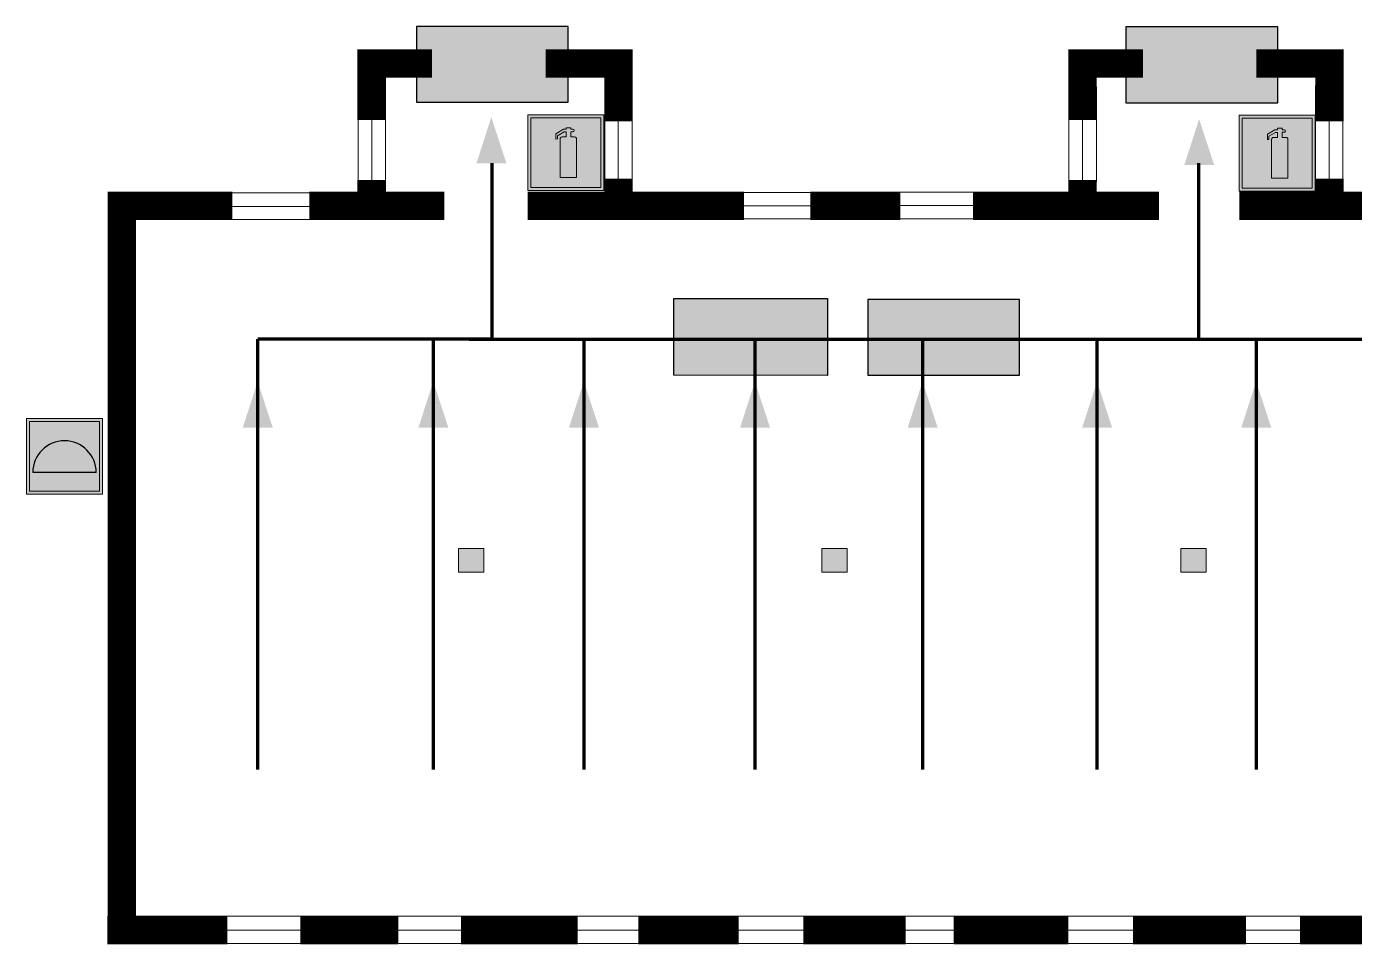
# Model space of a CAD drawing. Header units: millimetres. Extents: x 13114 to 67229, y 22859 to 38520.
# Drawn here: x 17786.1 to 17982.2, y 35309.4 to 35445 of the extents above; entities that cross this region are included whole.
import ezdxf

# ---------------------------------------------------------------- set-up
doc = ezdxf.new("R2010")
doc.units = ezdxf.units.MM
doc.layers.add('План_Штампы', color=7, linetype='Continuous')

# ---------------------------------------------------------------- blocks, each defined once
blk = doc.blocks.new('A$C7B4425F7')
at = {"true_color": 0xffffff}
blk.add_hatch(color=7, dxfattribs=at).paths.add_polyline_path([(0, 0), (-16, 0), (-16, -8), (0, -8)])
h = blk.add_hatch(color=126)
h.paths.add_polyline_path([(-0.2, -0.2), (-15.8, -0.2), (-15.8, -7.8), (-0.2, -7.8)])
h.paths.add_polyline_path([(-11.76, -2.03), (-11.76, -3.66), (-11.17, -3.66, -0.568275), (-11.17, -6.18), (-12.58, -6.18), (-12.58, -2.03)], flags=16)
h.paths.add_polyline_path([(-13.33, -4.12, -0.495768), (-13.59, -6.18), (-15.03, -6.18), (-15.03, -2.03), (-13.59, -2.03, -0.487973)], flags=16)
h.paths.add_polyline_path([(-10.25, -2.03), (-9.48, -2.03), (-9.48, -6.18), (-10.25, -6.18)], flags=16)
h.paths.add_polyline_path([(-13.84, -3.69), (-14.24, -3.69), (-14.24, -3.03), (-13.9, -3.03, -0.692621)], flags=0)
h.paths.add_polyline_path([(-9.15, -2.03), (-8.4, -2.03), (-8.04, -3.07), (-7.68, -2.03), (-6.93, -2.03), (-7.64, -4.1), (-6.93, -6.18), (-7.68, -6.18), (-8.04, -5.14), (-8.4, -6.18), (-9.15, -6.18), (-8.44, -4.1)], flags=16)
h.paths.add_polyline_path([(-11.76, -4.46), (-11.42, -4.46, -0.692621), (-11.36, -5.12), (-11.76, -5.12)], flags=0)
h.paths.add_polyline_path([(-13.9, -5.2), (-14.24, -5.2), (-14.24, -4.55), (-13.84, -4.55, -0.708038)], flags=0)
edge = h.paths.add_edge_path(flags=16)
edge.add_ellipse((-5.51, -4.08), major_axis=(0, 2.05), ratio=0.586184, start_angle=0, end_angle=360)
edge = h.paths.add_edge_path(flags=0)
edge.add_ellipse((-5.51, -4.08), major_axis=(0, 1.14), ratio=0.454828, start_angle=0, end_angle=360)
h.paths.add_polyline_path([(-4.13, -4.96, 0.377264), (-3.48, -4.52, 0.0555), (-3.16, -2.03), (-1.66, -2.03), (-1.66, -4.96), (-0.96, -4.96), (-0.96, -7.01), (-1.75, -7.01), (-1.75, -6.18), (-3.3, -6.18), (-3.3, -7.02), (-4.13, -7.02)], flags=16)
h.paths.add_polyline_path([(-2.73, -2.91), (-2.28, -2.91), (-2.28, -4.96), (-3.05, -4.96, 0.079136)], flags=0)
at = {"color": 126}
blk.add_lwpolyline([(-16, -8), (0, -8), (0, 0), (-16, 0)], close=True, dxfattribs=at)
blk = doc.blocks.new('A$C32E8229D')
at = {"true_color": 0xffffff}
blk.add_hatch(color=7, dxfattribs=at).paths.add_polyline_path([(0, 0), (0, -8), (16, -8), (16, 0)])
h = blk.add_hatch(color=126)
h.paths.add_polyline_path([(0.2, -0.2), (15.8, -0.2), (15.8, -7.8), (0.2, -7.8)])
h.paths.add_polyline_path([(13.49, -2.05), (12.08, -2.05), (11.37, -2.63, 0.162397), (11.29, -2.84), (11.29, -3.63), (10.35, -3.63), (10.35, -4.05), (11.68, -4.05), (11.68, -3.48), (12.26, -4.28), (11.29, -5.1), (11.29, -6.78), (11.85, -6.78), (11.85, -5.44), (12.8, -4.64), (12.8, -5.94), (14.46, -5.94), (14.46, -5.39), (13.45, -5.39), (13.45, -3.97), (12.46, -2.59), (13.15, -2.59), (13.69, -3.34), (14.18, -3)], flags=16)
h.paths.add_polyline_path([(10.74, -1.82, 1), (11.8, -1.82, 1)], flags=16)
h.paths.add_polyline_path([(9.39, -3.59), (5.99, -3.59), (6.56, -3.03), (5.91, -3.03), (5.1, -3.83), (5.91, -4.64), (6.56, -4.64), (5.99, -4.09), (9.39, -4.09)], flags=16)
h.paths.add_polyline_path([(4.29, -1.08), (1.72, -1.08), (1.72, -6.6), (4.29, -6.6)], flags=16)
at = {"color": 126}
blk.add_lwpolyline([(16, -8), (0, -8), (0, 0), (16, 0)], close=True, dxfattribs=at)
blk = doc.blocks.new('A$C3AD82952')
at = {"true_color": 0xf5f5ff}
h = blk.add_hatch(color=7, dxfattribs=at)
h.dxf.hatch_style = 1
h.paths.add_polyline_path([(8.21, 8.73, 0.414214), (7.89, 9.05), (7.22, 9.05), (7.22, 9.92), (7.59, 9.92, 1), (7.57, 10.36), (7.22, 10.36), (7.22, 10.6), (6.43, 10.6), (6.43, 10.36), (6.01, 10.36), (4.74, 9.59), (4.74, 8.69), (4.98, 8.73), (4.98, 9.26), (6.12, 9.91), (6.43, 9.91), (6.43, 9.05), (5.76, 9.05, 0.414214), (5.44, 8.73), (5.44, 2.2), (8.21, 2.2)], flags=0)
h.paths.add_polyline_path([(12.8, 12.8), (0, 12.8), (0, 0), (12.8, 0)])
h.paths.add_polyline_path([(0.51, 12.29), (12.29, 12.29), (12.29, 0.51), (0.51, 0.51)], flags=16)
h.paths.add_polyline_path([(4.74, 9.59), (6.01, 10.36), (6.43, 10.36), (6.43, 10.6), (7.22, 10.6), (7.22, 10.36), (7.59, 10.36, -0.94586), (7.59, 9.92), (7.22, 9.92), (7.22, 9.05), (7.89, 9.05, -0.414214), (8.21, 8.73), (8.21, 2.2), (5.44, 2.2), (5.44, 8.73, -0.414214), (5.76, 9.05), (6.43, 9.05), (6.43, 9.91), (6.12, 9.91), (4.98, 9.26), (4.98, 8.73), (4.74, 8.69)], flags=0)
h = blk.add_hatch(color=242)
h.dxf.hatch_style = 1
h.paths.add_polyline_path([(12.29, 12.29), (0.51, 12.29), (0.51, 0.51), (12.29, 0.51)])
h.paths.add_polyline_path([(4.74, 8.69), (4.74, 9.59), (6.01, 10.36), (6.43, 10.36), (6.43, 10.6), (7.22, 10.6), (7.22, 10.36), (7.59, 10.36, -0.94586), (7.59, 9.92), (7.22, 9.92), (7.22, 9.05), (7.89, 9.05, -0.414214), (8.21, 8.73), (8.21, 2.2), (5.44, 2.2), (5.44, 8.73, -0.414214), (5.76, 9.05), (6.43, 9.05), (6.43, 9.91), (6.12, 9.91), (4.98, 9.26), (4.98, 8.73)], flags=16)
h = blk.add_hatch(color=7, dxfattribs=at)
h.dxf.hatch_style = 1
h.paths.add_polyline_path([(8.21, 8.73, 0.414214), (7.89, 9.05), (7.22, 9.05), (7.22, 9.92), (7.59, 9.92, 1), (7.57, 10.36), (7.22, 10.36), (7.22, 10.6), (6.43, 10.6), (6.43, 10.36), (6.01, 10.36), (4.74, 9.59), (4.74, 8.69), (4.98, 8.73), (4.98, 9.26), (6.12, 9.91), (6.43, 9.91), (6.43, 9.05), (5.76, 9.05, 0.414214), (5.44, 8.73), (5.44, 2.2), (8.21, 2.2)])
at = {"color": 242, "lineweight": 5}
for p, q in [((0, 0), (0, 12.8)), ((0, 12.8), (12.8, 12.8)), ((12.8, 0), (12.8, 12.8)), ((6.01, 10.36), (4.74, 9.59)), ((4.74, 9.59), (4.74, 8.69)), ((4.98, 9.26), (6.12, 9.91)), ((4.98, 8.73), (4.98, 9.26)), ((5.76, 9.05), (6.43, 9.05)), ((6.01, 10.36), (6.43, 10.36)), ((6.12, 9.91), (6.43, 9.91)), ((7.22, 10.6), (6.43, 10.6)), ((6.43, 10.6), (6.43, 10.36)), ((6.43, 9.91), (6.43, 9.05)), ((7.22, 10.36), (7.22, 10.6)), ((7.59, 10.36), (7.22, 10.36)), ((7.22, 9.05), (7.22, 9.92)), ((7.59, 9.92), (7.22, 9.92)), ((7.89, 9.05), (7.22, 9.05)), ((4.74, 8.69), (4.98, 8.73)), ((5.44, 2.2), (5.44, 8.73)), ((8.21, 2.2), (8.21, 8.73)), ((0, 0), (12.8, 0)), ((5.44, 2.2), (8.21, 2.2))]:
    blk.add_line(p, q, dxfattribs=at)
blk.add_lwpolyline([(0.51, 12.29), (12.29, 12.29), (12.29, 0.51), (0.51, 0.51)], close=True, dxfattribs=at)
for centre, radius, start, end in [((5.76, 8.73), 0.32, 90, 180), ((7.58, 10.14), 0.223, 273.1875, 86.8125), ((7.89, 8.73), 0.32, 0, 90)]:
    blk.add_arc(centre, radius, start, end, dxfattribs=at)
blk = doc.blocks.new('A$C1E1F2D43')
at = {"true_color": 0xffffff}
blk.add_hatch(color=7, dxfattribs=at).paths.add_polyline_path([(8, 0), (0, 0), (0, -8), (8, -8)])
h = blk.add_hatch(color=242)
h.paths.add_polyline_path([(0.32, -0.32), (0.32, -7.68), (7.68, -7.68), (7.68, -0.32)])
h.paths.add_polyline_path([(7.35, -5.71), (0.65, -5.71, -1)], flags=16)
at = {"color": 242, "lineweight": 5}
for p, q in [((0, 0), (8, 0)), ((0, -8), (0, 0)), ((0, 0), (8, 0)), ((8, -8), (8, 0)), ((0, -8), (8, -8))]:
    blk.add_line(p, q, dxfattribs=at)
at = {"color": 242}
blk.add_line((7.35, -5.71), (0.65, -5.71), dxfattribs=at)
at = {"color": 242, "lineweight": 5}
blk.add_lwpolyline([(0.32, -0.32), (7.68, -0.32), (7.68, -7.68), (0.32, -7.68)], close=True, dxfattribs=at)
at = {"color": 242}
blk.add_arc((4, -5.71), 3.35, 0, 180, dxfattribs=at)

msp = doc.modelspace()

# ---------------------------------------------------------------- hatches: boundary and pattern name
at = {"lineweight": 0}
h = msp.add_hatch(color=256, dxfattribs=at)
h.dxf.hatch_style = 1
h.paths.add_polyline_path([(17853.64, 35364.36), (17853.64, 35367.86), (17849.89, 35367.86), (17849.89, 35364.36)])
h = msp.add_hatch(color=256, dxfattribs=at)
h.dxf.hatch_style = 1
h.paths.add_polyline_path([(17907.26, 35364.36), (17907.26, 35367.86), (17903.51, 35367.86), (17903.51, 35364.36)])
h = msp.add_hatch(color=256, dxfattribs=at)
h.dxf.hatch_style = 1
h.paths.add_polyline_path([(17960.29, 35364.36), (17960.29, 35367.86), (17956.54, 35367.86), (17956.54, 35364.36)])

# ---------------------------------------------------------------- linework, layer by layer
at = {"lineweight": 100, "const_width": 4.2}
for points in [[(17837.07, 35431.19), (17837.07, 35439.52), (17845.99, 35439.52)], [(17862.75, 35439.52), (17873.52, 35439.52), (17873.52, 35430.99)], [(17942.02, 35431.19), (17942.02, 35439.52), (17950.94, 35439.52)], [(17967.7, 35439.52), (17978.47, 35439.52), (17978.47, 35430.99)], [(17837.07, 35418.49), (17837.07, 35422.32)], [(17873.52, 35422.52), (17873.52, 35418.49)], [(17942.02, 35418.49), (17942.02, 35422.32)], [(17978.47, 35422.52), (17978.47, 35418.49)], [(17816.5, 35418.49), (17798.08, 35418.49)], [(17847.78, 35418.49), (17827.87, 35418.49)], [(17892.03, 35418.49), (17860.1, 35418.49)], [(17915.1, 35418.49), (17901.82, 35418.49)], [(17953.33, 35418.49), (17925.84, 35418.49)], [(17987.92, 35418.49), (17965.19, 35418.49)], [(17798.05, 35311.48), (17815.73, 35311.48)], [(17826.51, 35311.48), (17841, 35311.48)], [(17850.24, 35311.48), (17867.5, 35311.48)], [(17876.44, 35311.48), (17891.24, 35311.48)], [(17900.79, 35311.48), (17915.89, 35311.48)], [(17922.98, 35311.48), (17939.93, 35311.48)], [(17949.49, 35311.48), (17966.13, 35311.48)], [(17974.14, 35311.48), (17988.94, 35311.48)]]:
    msp.add_lwpolyline(points, dxfattribs=at)
at = {"lineweight": 0}
for points in [[(17835.06, 35422.12), (17835.06, 35436.13)], [(17837.07, 35422.32), (17837.07, 35436.34)], [(17871.47, 35422.28), (17871.47, 35436.29)], [(17873.48, 35422.48), (17873.48, 35436.49)], [(17875.52, 35422.2), (17875.52, 35436.21)], [(17940.01, 35422.12), (17940.01, 35436.13)], [(17942.02, 35422.32), (17942.02, 35436.34)], [(17976.42, 35422.28), (17976.42, 35436.29)], [(17978.43, 35422.48), (17978.43, 35436.49)], [(17980.47, 35422.2), (17980.47, 35436.21)], [(17839.11, 35422.04), (17839.11, 35436.06)], [(17944.06, 35422.04), (17944.06, 35436.06)], [(17814.36, 35420.4), (17828.98, 35420.4)], [(17889.6, 35420.49), (17904.22, 35420.49)], [(17913.74, 35420.51), (17928.36, 35420.51)], [(17889.79, 35418.51), (17904.4, 35418.51)], [(17913.93, 35418.53), (17928.54, 35418.53)], [(17814.55, 35418.41), (17829.16, 35418.41)], [(17889.36, 35416.56), (17903.98, 35416.56)], [(17913.5, 35416.58), (17928.12, 35416.58)], [(17814.12, 35416.47), (17828.74, 35416.47)], [(17799.55, 35313.55), (18008.46, 35313.55)], [(17800.53, 35311.48), (18008.44, 35311.48)], [(17800.07, 35309.52), (18007.54, 35309.52)]]:
    msp.add_lwpolyline(points, dxfattribs=at)
at = {"color": 126, "lineweight": 100, "true_color": 0x008754}
for points in [[(17854.81, 35424.79), (17854.81, 35398.78), (17820.27, 35398.78)], [(17959.19, 35398.78), (17959.19, 35424.79)], [(17820.27, 35335.22), (17820.27, 35398.78)], [(17846.2, 35335.22), (17846.2, 35398.78)], [(17851.47, 35398.78), (17991.18, 35398.78)], [(17868.43, 35335.22), (17868.43, 35398.78)], [(17893.69, 35335.22), (17893.69, 35398.78)], [(17918.44, 35335.22), (17918.44, 35398.78)], [(17944.2, 35335.22), (17944.2, 35398.78)], [(17967.69, 35335.22), (17967.69, 35398.78)]]:
    msp.add_lwpolyline(points, dxfattribs=at)
at = {"lineweight": 0, "const_width": 4.2}
msp.add_lwpolyline([(17800.18, 35311.48), (17800.18, 35418.49)], dxfattribs=at)
at = {"lineweight": 0}
for points in [[(17849.89, 35364.36), (17853.64, 35364.36), (17853.64, 35367.86), (17849.89, 35367.86)], [(17903.51, 35364.36), (17907.26, 35364.36), (17907.26, 35367.86), (17903.51, 35367.86)], [(17956.54, 35364.36), (17960.29, 35364.36), (17960.29, 35367.86), (17956.54, 35367.86)]]:
    msp.add_lwpolyline(points, close=True, dxfattribs=at)
at = {"layer": 'План_Штампы', "color": 126, "true_color": 0x008754}
for points in [[(17856.96, 35424.79), (17852.54, 35424.8), (17854.73, 35431.59)], [(17961.46, 35424.51), (17957.04, 35424.52), (17959.23, 35431.3)], [(17822.46, 35385.74), (17818.04, 35385.75), (17820.23, 35392.53)], [(17848.39, 35385.74), (17843.97, 35385.75), (17846.16, 35392.53)], [(17870.62, 35385.74), (17866.2, 35385.75), (17868.39, 35392.53)], [(17895.88, 35385.74), (17891.46, 35385.75), (17893.65, 35392.53)], [(17920.63, 35385.74), (17916.21, 35385.75), (17918.4, 35392.53)], [(17946.39, 35385.74), (17941.97, 35385.75), (17944.16, 35392.53)], [(17969.88, 35385.74), (17965.46, 35385.75), (17967.65, 35392.53)]]:
    msp.add_solid(points, dxfattribs=at)

# ---------------------------------------------------------------- block references
at = {"xscale": 0.875, "yscale": 0.875, "zscale": 0.875}
for p in [(17860.13, 35420.75), (17965.16, 35420.68)]:
    msp.add_blockref('A$C3AD82952', p, dxfattribs=at)
at = {"color": 1, "xscale": 1.4, "yscale": 1.4, "zscale": 1.4}
msp.add_blockref('A$C1E1F2D43', (17786.11, 35387.09), dxfattribs=at)
at = {"layer": 'План_Штампы', "xscale": 1.4, "yscale": 1.4, "zscale": 1.4}
for p in [(17866.08, 35444.99), (17970.83, 35444.92)]:
    msp.add_blockref('A$C7B4425F7', p, dxfattribs=at)
at = {"layer": 'План_Штампы', "color": 126, "true_color": 0x008754, "xscale": 1.4175152427744, "yscale": 1.4175152427744, "zscale": 1.4175152427744, "rotation": 359.9978653237145}
msp.add_blockref('A$C32E8229D', (17881.7, 35404.8), dxfattribs=at)
at = {"layer": 'План_Штампы', "color": 126, "true_color": 0x008754, "xscale": -1.4, "yscale": 1.4, "zscale": 1.4}
msp.add_blockref('A$C32E8229D', (17932.71, 35404.66), dxfattribs=at)

doc.saveas('drawing.dxf')
